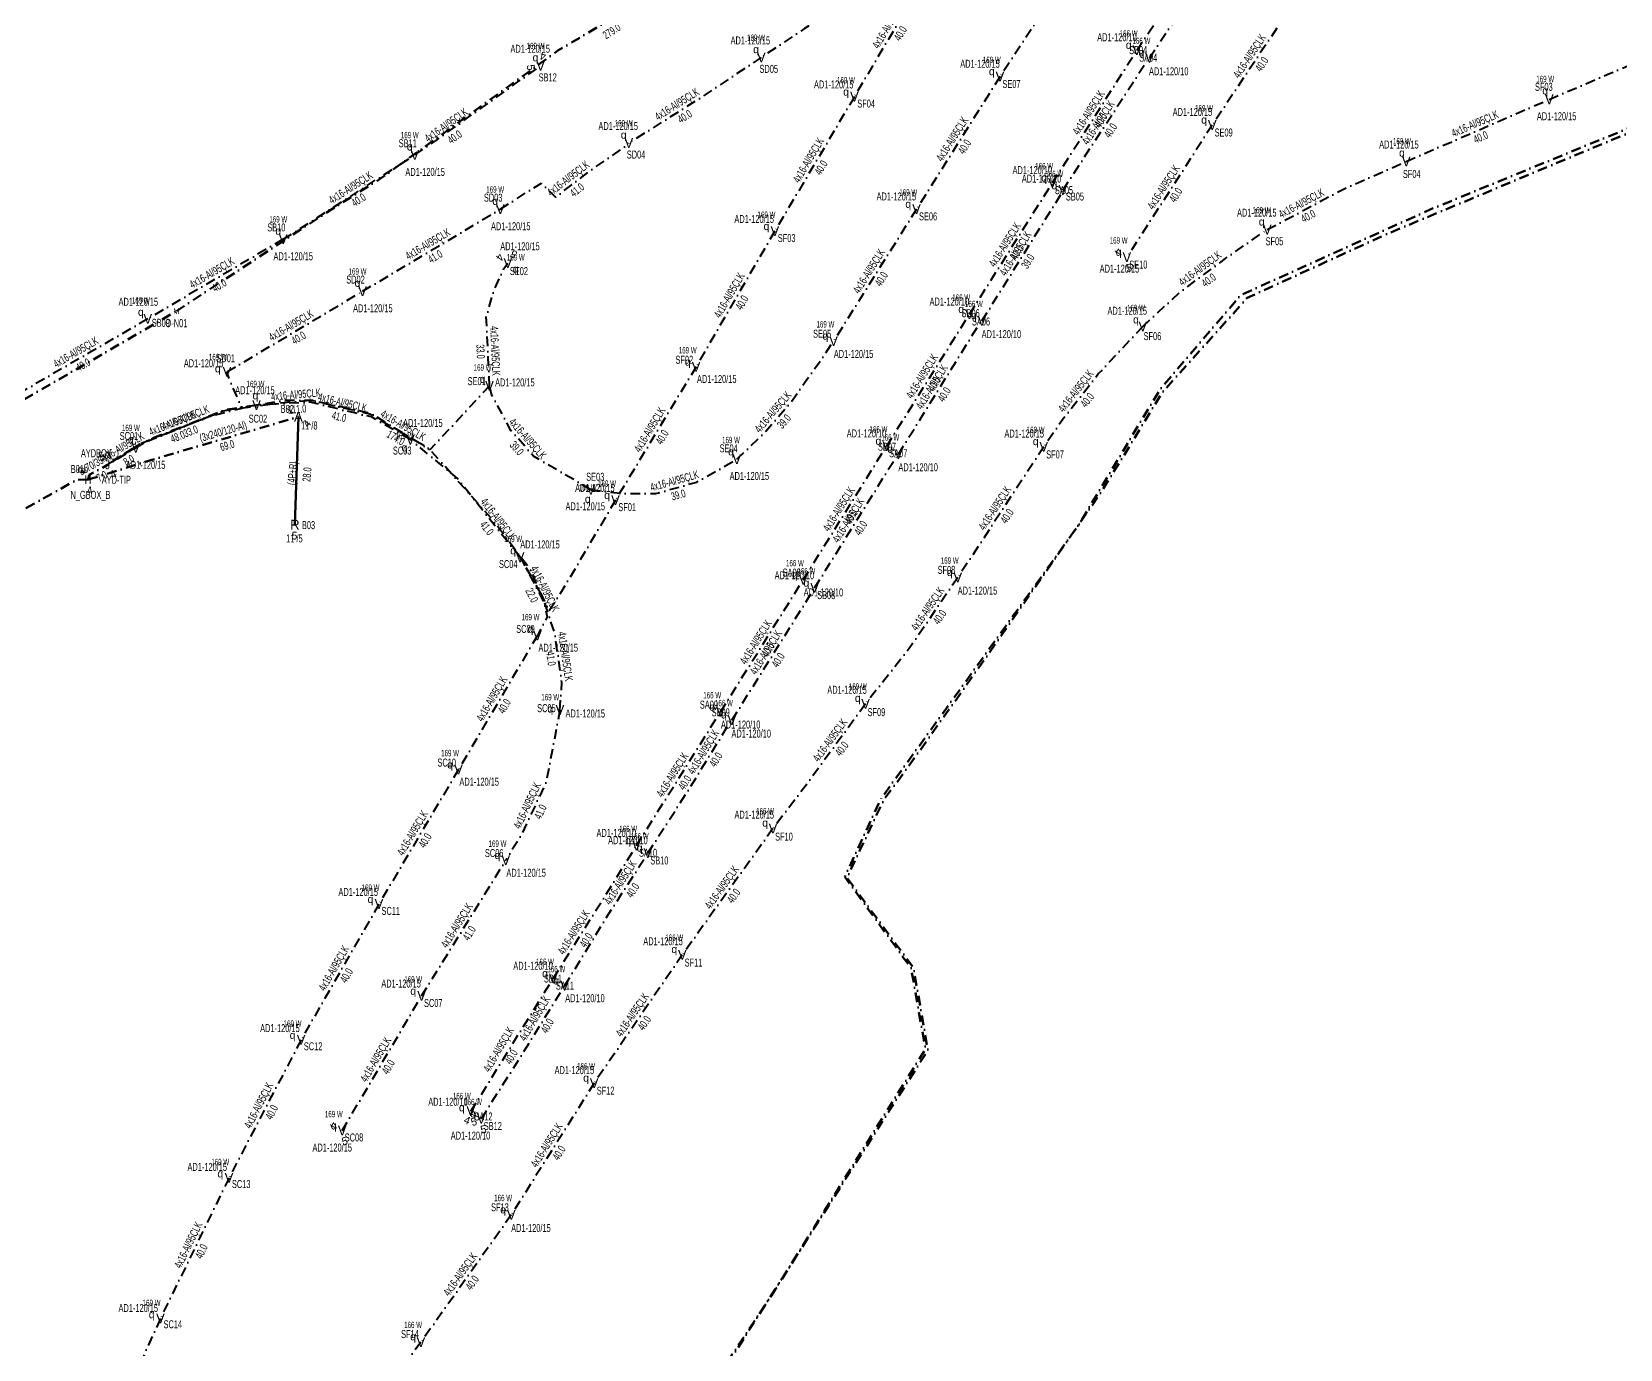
# Model space of a CAD drawing. Header units: millimetres. Extents: x 554556 to 559004, y 4084130 to 4087120.
# Drawn here: x 555066.5 to 555473.4, y 4085151.8 to 4085489.4 of the extents above; entities that cross this region are included whole.
import ezdxf
from ezdxf.enums import TextEntityAlignment as Align

# ---------------------------------------------------------------- set-up
doc = ezdxf.new("R2010")
doc.units = ezdxf.units.MM
doc.linetypes.add('DASHDOT', pattern=[5, 2.5, -1.25, 0, -1.25])
for name, color, linetype, lineweight in [('DIREK_AG_MEVCUT', 120, 'Continuous', 25), ('DIREK_AYD_YENI', 152, 'Continuous', 25), ('DIREK_BOX_MEVCUT', 5, 'Continuous', 25), ('DIREK_BOX_YENI', 5, 'Continuous', 25), ('DIREK_OG_MEVCUT', 16, 'Continuous', 25), ('HAT_AG_HAVAI_MEVCUT', 126, 'Continuous', 50), ('HAT_AYD_YERALTI_YENI', 4, 'DASHDOT', 40), ('HAT_BOX_YERALTI_MEVCUT', 192, 'DASHDOT', 50), ('HAT_BOX_YERALTI_YENI', 5, 'DASHDOT', 50), ('HAT_ENH_YERALTI_MEVCUT', 6, 'DASHDOT', 70), ('HAT_OG_YERALTI_MEVCUT', 48, 'DASHDOT', 70), ('HAT_OG_YERALTI_YENI', 1, 'DASHDOT', 70), ('NODE_OG_YENI', 5, 'Continuous', 25)]:
    doc.layers.add(name, color=color, linetype=linetype, lineweight=lineweight)
doc.layers.add('LAMBA_GUCU', color=4, linetype='Continuous')
doc.styles.add('Direk', font='B_CAD')
doc.styles.get("Standard").update_dxf_attribs({"font": 'Arial'})

msp = doc.modelspace()

# ---------------------------------------------------------------- linework, layer by layer
at = {"layer": 'HAT_AG_HAVAI_MEVCUT'}
msp.add_line((555134.793, 4085390.737), (555133.9, 4085363.1), dxfattribs=at)
at = {"layer": 'HAT_AYD_YERALTI_YENI', "flags": 128}
for points in [[(555349.55991, 4085484.698799), (555371.721404, 4085517.643275)], [(555352.781238, 4085482.731373), (555373.814175, 4085514.497102), (555374.579289, 4085515.670276)], [(555336.487365, 4085511.326582), (555314.513918, 4085477.936634)], [(555297.506015, 4085507.092538), (555277.218944, 4085472.80272)], [(555287.049884, 4085504.681754), (555273.38495, 4085495.856553), (555264.433283, 4085490.229346), (555253.380683, 4085482.860946)], [(555391.064496, 4085498.799536), (555368.876403, 4085465.531181)], [(555327.937696, 4085450.714621), (555349.55991, 4085484.698799)], [(555455.202, 4085472.111), (555470.632678, 4085478.712025), (555492.33, 4085488.018)], [(555164.62396, 4085457.865031), (555170.077263, 4085461.600758), (555196.838056, 4085480.726197)], [(555253.380683, 4085482.860946), (555237.24637, 4085472.148292), (555228.259155, 4085466.454528), (555219.439404, 4085460.928229)], [(555330.6258, 4085448.868961), (555351.819745, 4085481.405176), (555352.781238, 4085482.731373)], [(555314.513918, 4085477.936634), (555293.129255, 4085443.97969)], [(555277.218944, 4085472.80272), (555256.852345, 4085438.335504)], [(555418.583, 4085456.203), (555455.202, 4085472.111)], [(555368.876403, 4085465.531181), (555347.004086, 4085431.660766)], [(555186.523175, 4085443.942782), (555187.687527, 4085444.693348), (555197.048314, 4085450.661923), (555200.698163, 4085447.055014), (555209.358336, 4085453.704866), (555218.117972, 4085459.716381), (555219.439404, 4085460.928229)], [(555130.921597, 4085436.265123), (555133.749963, 4085438.008114), (555164.62396, 4085457.865031)], [(555382.97, 4085438.721), (555402.161126, 4085448.942227), (555418.583, 4085456.203)], [(555306.692073, 4085417.039954), (555327.937696, 4085450.714621)], [(555309.885023, 4085415.335519), (555330.194786, 4085447.877629), (555330.6258, 4085448.868961)], [(555151.241181, 4085422.926733), (555186.523175, 4085443.942782)], [(555293.129255, 4085443.97969), (555271.890957, 4085410.159279)], [(555130.921597, 4085436.265123), (555096.220163, 4085415.862886)], [(555256.852345, 4085438.335504), (555236.675076, 4085403.587357)], [(555351.096, 4085413.916), (555360.622272, 4085422.698803), (555373.034155, 4085431.889282), (555382.97, 4085438.721)], [(555183.756938, 4085398.679854), (555182.935346, 4085416.444309), (555184.841503, 4085423.059794), (555187.420421, 4085428.722201), (555188.457598, 4085430.153284)], [(555116.513879, 4085402.268994), (555151.241181, 4085422.926733)], [(555096.220163, 4085415.862886), (555061.201375, 4085395.543685)], [(555285.485237, 4085383.254671), (555306.692073, 4085417.039954)], [(555288.491535, 4085381.157033), (555308.711849, 4085413.754285), (555309.885023, 4085415.335519)], [(555351.096, 4085413.916), (555339.77371, 4085401.808322), (555330.954931, 4085390.584422), (555325.718265, 4085383.072051)], [(555247.109943, 4085379.864508), (555254.570143, 4085387.07138), (555260.93948, 4085394.502274), (555269.449044, 4085406.45802), (555271.890957, 4085410.159279)], [(555236.675076, 4085403.587357), (555216.018166, 4085369.391403)], [(555085.94646, 4085378.4545), (555087.798986, 4085379.729046), (555094.260798, 4085383.864606), (555112.138479, 4085390.929521), (555120.409598, 4085392.997301), (555117.566401, 4085399.20064), (555116.513879, 4085402.268994)], [(555183.756938, 4085398.679854), (555168.500596, 4085382.322607), (555153.486808, 4085391.57868), (555138.254373, 4085394.931273), (555130.383067, 4085394.275331), (555115.442162, 4085392.234622), (555093.682991, 4085383.406976), (555085.94646, 4085378.4545)], [(555209.721239, 4085372.066084), (555195.017403, 4085380.662833), (555189.242869, 4085387.222255), (555184.253224, 4085396.528785), (555183.756938, 4085398.679854)], [(555216.018166, 4085369.391403), (555201.970944, 4085345.561977), (555199.033781, 4085341.014111), (555194.113672, 4085351.652827), (555184.582888, 4085364.331788), (555168.277542, 4085382.566491), (555153.112547, 4085391.38939), (555138.42673, 4085394.895037), (555130.941701, 4085394.895037), (555116.247821, 4085392.37493), (555096.278025, 4085384.722271), (555085.94646, 4085378.4545)], [(555124.076287, 4085393.753016), (555116.069992, 4085392.512591), (555097.025241, 4085385.079449), (555093.15451, 4085382.806266)], [(555163.47861, 4085384.902301), (555153.494143, 4085390.70888), (555137.852445, 4085394.521194), (555124.076287, 4085393.753016)], [(555093.15451, 4085382.806266), (555087.729876, 4085379.711195), (555085.94646, 4085378.4545)], [(555191.58858, 4085354.745868), (555175.441909, 4085375.052403), (555163.47861, 4085384.902301)], [(555264.112846, 4085348.976148), (555285.485237, 4085383.254671)], [(555325.718265, 4085383.072051), (555303.708031, 4085349.576445)], [(555209.721239, 4085372.066084), (555217.827151, 4085371.084103), (555226.3544, 4085371.084103), (555236.871339, 4085374.021266), (555247.109943, 4085379.864508)], [(555267.029183, 4085346.905499), (555287.397423, 4085379.598752), (555288.491535, 4085381.157033)], [(555201.797, 4085315.606), (555202.307027, 4085322.653336), (555200.412083, 4085335.480649), (555197.286505, 4085344.831136), (555191.58858, 4085354.745868)], [(555191.58858, 4085354.745868), (555194.84193, 4085348.725914), (555197.731353, 4085343.033319), (555198.550741, 4085339.49701), (555196.029669, 4085334.687473)], [(555242.924371, 4085315.122605), (555264.112846, 4085348.976148)], [(555245.847558, 4085313.01457), (555266.315077, 4085345.757829), (555267.029183, 4085346.905499)], [(555303.708031, 4085349.576445), (555291.264677, 4085331.399409), (555280.078415, 4085317.181547)], [(555196.029669, 4085334.687473), (555175.80967, 4085300.358923)], [(555201.797, 4085315.606), (555198.245419, 4085297.064018), (555191.897356, 4085283.609915), (555187.927936, 4085277.111771)], [(555221.398, 4085280.877), (555242.924371, 4085315.122605)], [(555280.078415, 4085317.181547), (555264.826596, 4085296.377141), (555256.368, 4085285.243)], [(555224.323486, 4085278.942409), (555235.049327, 4085295.631448), (555245.158956, 4085312.121938), (555245.847558, 4085313.01457)], [(555175.80967, 4085300.358923), (555155.441492, 4085265.884732)], [(555256.368, 4085285.243), (555233.134226, 4085252.888319)], [(555166.356334, 4085242.338115), (555187.927936, 4085277.111771)], [(555200.088, 4085246.823), (555213.67499, 4085268.451409), (555221.398, 4085280.877)], [(555202.993036, 4085244.959183), (555213.34212, 4085261.848873), (555224.323486, 4085278.942409)], [(555155.441492, 4085265.884732), (555135.503, 4085231.106)], [(555233.134226, 4085252.888319), (555210.567334, 4085219.981744)], [(555178.98, 4085212.776), (555200.088, 4085246.823)], [(555181.652, 4085210.879), (555191.288461, 4085226.034039), (555202.993036, 4085244.959183)], [(555146.031242, 4085207.836491), (555166.356334, 4085242.338115)], [(555135.503, 4085231.106), (555117.031303, 4085195.695375)], [(555210.567334, 4085219.981744), (555189.335763, 4085186.217416)], [(555117.031303, 4085195.695375), (555099.474414, 4085159.673944)], [(555189.335763, 4085186.217416), (555166.198, 4085153.605)], [(555099.474414, 4085159.673944), (555082.998895, 4085123.252144)], [(555166.198, 4085153.605), (555158.494449, 4085143.39313), (555154.138751, 4085136.277386), (555144.035504, 4085120.544353)]]:
    msp.add_lwpolyline(points, dxfattribs=at)
at = {"layer": 'HAT_BOX_YERALTI_MEVCUT', "flags": 128}
msp.add_lwpolyline([(555080.922105, 4085374.661599), (555097.28236, 4085379.720062), (555134.793, 4085390.737)], dxfattribs=at)
at = {"layer": 'HAT_BOX_YERALTI_YENI', "flags": 128}
for points in [[(555080.922105, 4085374.661599), (555078.041916, 4085374.617271), (555020.527802, 4085342.444115), (554979.186293, 4085318.092986), (554964.877379, 4085310.088494), (554958.643792, 4085302.367347), (554956.32172, 4085294.942908), (554957.384263, 4085285.309184), (554959.651021, 4085279.358942), (554950.51315, 4085272.48783), (554947.403458, 4085269.508073)], [(555080.922105, 4085374.661599), (555078.041916, 4085374.617271), (555020.527802, 4085342.444115), (554979.186293, 4085318.092986), (554964.877379, 4085310.088494), (554958.643792, 4085302.367347), (554956.32172, 4085294.942908), (554957.384263, 4085285.309184), (554959.651021, 4085279.358942), (554950.51315, 4085272.48783), (554947.403458, 4085269.508073)], [(555080.922105, 4085374.661599), (555081.186275, 4085375.851088), (555085.94646, 4085378.4545)], [(555080.922105, 4085374.661599), (555081.186275, 4085375.851088), (555085.94646, 4085378.4545)]]:
    msp.add_lwpolyline(points, dxfattribs=at)
at = {"layer": 'HAT_ENH_YERALTI_MEVCUT', "flags": 128}
msp.add_lwpolyline([(555182.49362, 4085030.976931), (555173.656109, 4085037.459721), (555235.331838, 4085134.533422), (555256.855017, 4085166.897906), (555295.430076, 4085228.721381), (555291.751508, 4085249.438414), (555274.756168, 4085272.858821), (555284.082879, 4085292.963065), (555334.49471, 4085362.746927), (555355.510899, 4085397.773909), (555376.180567, 4085421.958913), (555424.886724, 4085443.928499), (555548.988503, 4085494.932596), (555553.568955, 4085514.062716), (555603.95392, 4085533.192837), (555696.006446, 4085554.240049), (555755.282876, 4085554.240049), (555817.460949, 4085548.851283), (555882.747926, 4085550.302105), (555903.851139, 4085544.752047), (555948.013514, 4085549.216113), (556011.951245, 4085555.697078)], dxfattribs=at)
at = {"layer": 'HAT_OG_YERALTI_MEVCUT', "flags": 128}
for points in [[(556015.509361, 4085555.070812), (555903.708204, 4085543.837102), (555882.942714, 4085549.809971), (555816.293256, 4085548.175997), (555755.256671, 4085553.836267), (555696.441463, 4085553.680457), (555603.333526, 4085532.26671), (555553.986163, 4085513.757698), (555549.239773, 4085494.348169), (555412.725746, 4085437.20439), (555377.850931, 4085421.218698), (555356.096368, 4085397.029326), (555340.530624, 4085371.558108), (555309.108098, 4085326.468784), (555288.609469, 4085297.719171), (555284.835955, 4085292.813603), (555275.307833, 4085272.625304), (555292.332066, 4085249.596395), (555296.061316, 4085228.423088), (555209.299401, 4085092.551135), (555174.102169, 4085037.369023), (555182.49362, 4085030.976931)], [(554947.403458, 4085269.508073), (554949.299066, 4085271.545739), (554932.080369, 4085290.739647), (554920.459468, 4085311.841306), (554951.053797, 4085327.123071), (555041.262018, 4085381.66881), (555103.556711, 4085417.818167)]]:
    msp.add_lwpolyline(points, dxfattribs=at)
at = {"layer": 'HAT_OG_YERALTI_YENI', "flags": 128}
msp.add_lwpolyline([(555103.556711, 4085417.818167), (555141.933929, 4085443.05171), (555155.866903, 4085451.803359), (555201.291406, 4085484.590339), (555232.92907, 4085503.441996), (555276.598849, 4085531.471202), (555273.910154, 4085532.724437), (555254.828577, 4085531.986475), (555223.453736, 4085560.489657), (555219.531549, 4085556.439391), (555218.378, 4085555)], dxfattribs=at)

# ---------------------------------------------------------------- texts
at = {"layer": 'DIREK_AG_MEVCUT', "linetype": 'ByBlock', "style": 'Direk'}
msp.add_text('R', height=2.5, dxfattribs=at).set_placement((555133.9, 4085363.1), align=Align.MIDDLE_CENTER)
at = {"layer": 'DIREK_AG_MEVCUT', "linetype": 'ByBlock', "width": 0.53}
for s, p in [('B03', (555137.398174, 4085362.986968)), ('11 /5', (555133.786612, 4085359.590805))]:
    msp.add_text(s, height=2.05, dxfattribs=at).set_placement(p, align=Align.MIDDLE_CENTER)
at = {"layer": 'DIREK_AG_MEVCUT', "color": 32, "style": 'Direk'}
msp.add_text('5', height=2, rotation=358.149317, dxfattribs=at).set_placement((555133.809574, 4085360.301461), align=Align.MIDDLE_CENTER)
at = {"layer": 'DIREK_AYD_YENI', "width": 0.53}
for s, p in [('AD1-120/10', (555344.481824, 4085488.021471)), ('AD1-120/15', (555194.182541, 4085485.081508)), ('AD1-120/15', (555250.567104, 4085487.201632)), ('SB04', (555349.904634, 4085484.72515)), ('SD05', (555255.284399, 4085479.923964)), ('AD1-120/15', (555309.396897, 4085481.231129)), ('SA04', (555352.488674, 4085482.782463)), ('AD1-120/10', (555357.731292, 4085479.300487)), ('SB12', (555198.660101, 4085477.737861)), ('AD1-120/15', (555271.927383, 4085475.931443)), ('SE07', (555317.456739, 4085476.041956)), ('SF03', (555453.804268, 4085475.319792)), ('SF04', (555280.231715, 4085471.021369)), ('AD1-120/15', (555363.800746, 4085468.862346)), ('AD1-120/15', (555457.089264, 4085467.778384)), ('AD1-120/15', (555216.71966, 4085465.278369)), ('SE09', (555371.802501, 4085463.610776)), ('SB11', (555162.808515, 4085460.857381)), ('AD1-120/15', (555416.6921, 4085460.536076)), ('SD04', (555221.294844, 4085457.960512)), ('AD1-120/15', (555167.266848, 4085453.508828)), ('AD1-120/10', (555322.790855, 4085453.975519)), ('AD1-120/10', (555325.163733, 4085451.808666)), ('SF04', (555419.98287, 4085452.99514)), ('SD03', (555184.692378, 4085446.925764)), ('AD1-120/15', (555287.962544, 4085447.228854)), ('SA05', (555330.894243, 4085448.841434)), ('SB05', (555333.70778, 4085447.210228)), ('AD1-120/15', (555380.280571, 4085443.070925)), ('SB10', (555129.152317, 4085439.284999)), ('AD1-120/15', (555189.19547, 4085439.58872)), ('AD1-120/15', (555251.542571, 4085441.445828)), ('SE06', (555296.092091, 4085442.116465)), ('SF03', (555259.872358, 4085436.566461)), ('SF05', (555384.810568, 4085435.744037)), ('AD1-120/15', (555133.476773, 4085431.90385)), ('AD1-120/15', (555191.570628, 4085434.448598)), ('SE02', (555191.291571, 4085428.099361)), ('AD1-120/15', (555345.10539, 4085428.720536)), ('SE10', (555349.944316, 4085429.762069)), ('SD02', (555149.433848, 4085425.92399)), ('AD1-120/15', (555093.810657, 4085420.228225)), ('AD1-120/15', (555153.868578, 4085418.569492)), ('AD1-120/10', (555301.531058, 4085420.287782)), ('SB09', (555099.568535, 4085414.843864)), ('SB06', (555306.992674, 4085417.306387)), ('SA06', (555309.654328, 4085415.175807)), ('AD1-120/15', (555347.103056, 4085417.937299)), ('SE05', (555268.948025, 4085412.053784)), ('AD1-120/10', (555314.873579, 4085411.93628)), ('SF06', (555353.562102, 4085411.432385)), ('AD1-120/15', (555277.008254, 4085406.865032)), ('AD1-120/15', (555110.518168, 4085404.470247)), ('SD01', (555116.190994, 4085405.754069)), ('SF02', (555233.663687, 4085405.371043)), ('SE01', (555180.471765, 4085399.887181)), ('AD1-120/15', (555190.242903, 4085399.57061)), ('AD1-120/15', (555241.963165, 4085400.455152)), ('AD1-120/15', (555123.676889, 4085397.553518)), ('SC02', (555124.44209, 4085390.272184)), ('SC01', (555091.401022, 4085385.835339)), ('AD1-120/15', (555166.676754, 4085389.180446)), ('AD1-120/10', (555280.311916, 4085386.491056)), ('AD1-120/15', (555320.710788, 4085386.461637)), ('SC03', (555161.383001, 4085382.099013)), ('SE04', (555245.010324, 4085382.664794)), ('SB07', (555285.571004, 4085383.085892)), ('AD1-120/15', (555095.679928, 4085378.443721)), ('SA07', (555288.452442, 4085381.398413)), ('AD1-120/10', (555293.549323, 4085377.816627)), ('SF07', (555328.616673, 4085381.110105)), ('SE03', (555210.83819, 4085375.383074)), ('AD1-120/15', (555250.31632, 4085375.588125)), ('AD1-120/15', (555210.744828, 4085372.538316)), ('AD1-120/15', (555208.291074, 4085367.81895)), ('SF01', (555219.02368, 4085367.597835)), ('AD1-120/15', (555196.697335, 4085358.047768)), ('SC04', (555188.5507, 4085353.007683)), ('AD1-120/10', (555261.845991, 4085350.132639)), ('SA08', (555261.144437, 4085350.830479)), ('SF08', (555300.801344, 4085351.526104)), ('AD1-120/10', (555269.289162, 4085345.742562)), ('SB08', (555270.000356, 4085345.055598)), ('AD1-120/15', (555308.735856, 4085346.204037)), ('SC09', (555192.970893, 4085336.388617)), ('AD1-120/15', (555201.350373, 4085331.588298)), ('AD1-120/15', (555275.341092, 4085320.779987)), ('SA09', (555239.95936, 4085316.982367)), ('SC05', (555198.32914, 4085316.079231)), ('AD1-120/15', (555208.284082, 4085314.72076)), ('SB09', (555242.974525, 4085315.013491)), ('SF09', (555282.865529, 4085315.064474)), ('AD1-120/10', (555248.092233, 4085311.881134)), ('AD1-120/10', (555250.788893, 4085309.576622)), ('SC10', (555172.79512, 4085302.137263)), ('AD1-120/15', (555181.105701, 4085297.234696)), ('AD1-120/15', (555251.563068, 4085288.792359)), ('AD1-120/10', (555216.222912, 4085284.111733)), ('AD1-120/10', (555219.206441, 4085282.230407)), ('SF10', (555259.183208, 4085283.163432)), ('SC06', (555184.94781, 4085278.947214)), ('SA10', (555224.365916, 4085279.021879)), ('SB10', (555227.268011, 4085277.050381)), ('AD1-120/15', (555193.137734, 4085273.903084)), ('AD1-120/15', (555150.119303, 4085268.982386)), ('SC11', (555158.466437, 4085264.124134)), ('AD1-120/15', (555228.208833, 4085256.345053)), ('AD1-120/10', (555194.909652, 4085250.054683)), ('SF11', (555235.999088, 4085250.877705)), ('AD1-120/15', (555161.109186, 4085245.510797)), ('SB11', (555200.012522, 4085246.793995)), ('SA11', (555203.057226, 4085244.969977)), ('SC07', (555169.3514, 4085240.527152)), ('AD1-120/10', (555208.1995, 4085241.75407)), ('AD1-120/15', (555130.065814, 4085234.081165)), ('SC12', (555138.573394, 4085229.425916)), ('AD1-120/15', (555205.493755, 4085223.314727)), ('AD1-120/10', (555173.128067, 4085215.203146)), ('SF12', (555213.492589, 4085218.060058)), ('SA12', (555182.212954, 4085211.435101)), ('SB12', (555184.605491, 4085209.000998)), ('AD1-120/15', (555143.462382, 4085203.475879)), ('SC08', (555149.046865, 4085206.059972)), ('AD1-120/10', (555178.890256, 4085206.53567)), ('AD1-120/15', (555111.454652, 4085198.50826)), ('SC13', (555120.156274, 4085194.119126)), ('SF13', (555186.425911, 4085188.162348)), ('AD1-120/15', (555194.371373, 4085182.851637)), ('AD1-120/15', (555093.787071, 4085162.345625)), ('SC14', (555102.642291, 4085158.185805)), ('SF14', (555163.373363, 4085155.671743))]:
    msp.add_text(s, height=2.05, dxfattribs=at).set_placement(p, align=Align.MIDDLE_CENTER)
at = {"layer": 'DIREK_AYD_YENI', "color": 4, "style": 'Direk'}
for p in [(555252.020886, 4085484.958791), (555347.467936, 4085486.067611), (555350.726521, 4085484.1555), (555195.536595, 4085482.860723), (555312.411903, 4085479.289976), (555275.066965, 4085474.075113), (555454.165233, 4085474.385888), (555366.786334, 4085466.902898), (555163.327214, 4085460.002424), (555218.114089, 4085463.048026), (555417.470128, 4085458.441642), (555325.825877, 4085452.052612), (555328.424385, 4085450.053771), (555185.215463, 4085446.073483), (555291.012944, 4085445.310564), (555254.695192, 4085439.599107), (555381.530361, 4085440.764879), (555129.657826, 4085438.422177), (555344.903922, 4085433.016978), (555190.481865, 4085428.686196), (555149.950229, 4085425.067631), (555094.452396, 4085417.630653), (555304.576176, 4085418.371488), (555307.81906, 4085416.743282), (555349.334499, 4085415.69001), (555269.788863, 4085411.512497), (555114.167046, 4085403.130605), (555234.524084, 4085404.861419), (555181.989171, 4085400.447621), (555123.814999, 4085396.239324), (555091.902019, 4085384.969889), (555161.981746, 4085382.899953), (555283.365804, 4085384.58057), (555286.405442, 4085382.53479), (555323.647974, 4085384.473442), (555245.610216, 4085381.864712), (555213.871371, 4085370.672523), (555208.923416, 4085369.696806), (555189.820813, 4085356.513635), (555261.992554, 4085350.30067), (555301.631826, 4085350.969058), (555264.906917, 4085348.226857), (555194.261902, 4085336.45524), (555278.08762, 4085318.693743), (555199.319957, 4085315.944022), (555240.806506, 4085316.451007), (555243.795392, 4085314.442371), (555173.65642, 4085301.629166), (555254.357137, 4085286.728406), (555219.27806, 4085282.202087), (555185.799275, 4085278.422801), (555222.220254, 4085280.293858), (555153.280817, 4085267.142302), (555231.087897, 4085254.324472), (555197.967124, 4085248.146588), (555200.864097, 4085246.269763), (555164.217002, 4085243.631659), (555133.309861, 4085232.30606), (555208.477865, 4085221.354377), (555176.670747, 4085213.733785), (555179.542364, 4085212.22043), (555143.877226, 4085209.105433), (555114.799181, 4085196.821266), (555187.257298, 4085187.606653), (555097.211645, 4085160.7369), (555164.180402, 4085155.081245)]:
    msp.add_text('q', height=2, dxfattribs=at).set_placement(p, align=Align.MIDDLE_CENTER)
at = {"layer": 'DIREK_AYD_YENI', "style": 'Direk'}
for p in [(555349.55991, 4085484.698799), (555196.838056, 4085480.726197), (555253.380683, 4085482.860946), (555352.781238, 4085482.731373), (555314.513918, 4085477.936634), (555277.218944, 4085472.80272), (555455.202, 4085472.111), (555368.876403, 4085465.531181), (555219.439404, 4085460.928229), (555164.62396, 4085457.865031), (555418.583, 4085456.203), (555327.937696, 4085450.714621), (555330.6258, 4085448.868961), (555186.523175, 4085443.942782), (555293.129255, 4085443.97969), (555382.97, 4085438.721), (555130.921597, 4085436.265123), (555256.852345, 4085438.335504), (555347.004086, 4085431.660766), (555188.457598, 4085430.153284), (555151.241181, 4085422.926733), (555096.220163, 4085415.862886), (555306.692073, 4085417.039954), (555309.885023, 4085415.335519), (555271.890957, 4085410.159279), (555351.096, 4085413.916), (555116.513879, 4085402.268994), (555236.675076, 4085403.587357), (555183.756938, 4085398.679854), (555124.076287, 4085393.753016), (555093.15451, 4085382.806266), (555163.47861, 4085384.902301), (555285.485237, 4085383.254671), (555325.718265, 4085383.072051), (555247.109943, 4085379.864508), (555288.491535, 4085381.157033), (555209.721239, 4085372.066084), (555216.018166, 4085369.391403), (555191.58858, 4085354.745868), (555264.112846, 4085348.976148), (555303.708031, 4085349.576445), (555267.029183, 4085346.905499), (555196.029669, 4085334.687473), (555280.078415, 4085317.181547), (555201.797, 4085315.606), (555242.924371, 4085315.122605), (555245.847558, 4085313.01457), (555175.80967, 4085300.358923), (555256.368, 4085285.243), (555221.398, 4085280.877), (555187.927936, 4085277.111771), (555224.323486, 4085278.942409), (555155.441492, 4085265.884732), (555233.134226, 4085252.888319), (555200.088, 4085246.823), (555202.993036, 4085244.959183), (555166.356334, 4085242.338115), (555135.503, 4085231.106), (555210.567334, 4085219.981744), (555178.98, 4085212.776), (555181.652, 4085210.879), (555146.031242, 4085207.836491), (555117.031303, 4085195.695375), (555189.335763, 4085186.217416), (555099.474414, 4085159.673944), (555166.198, 4085153.605)]:
    msp.add_text('V', height=2.5, dxfattribs=at).set_placement(p, align=Align.MIDDLE_CENTER)
at = {"layer": 'DIREK_AYD_YENI', "color": 32, "style": 'Direk'}
for s, rotation, p in [('5', 278.871452, (555194.367964, 4085480.294387)), ('4', 526.371452, (555197.427122, 4085483.155807)), ('4', 234.067271, (555186.433332, 4085431.620371)), ('5', 144.067272, (555189.924686, 4085432.420462)), ('4', 237.147057, (555344.903922, 4085433.016978)), ('5', 12.147056, (555347.53014, 4085428.923456)), ('4', 237.549414, (555179.542364, 4085212.22043)), ('4', 239.497434, (555143.877226, 4085209.105433)), ('4', 337.473296, (555178.022215, 4085210.466747)), ('5', 17.837885, (555179.745812, 4085210.110604)), ('5', 12.549413, (555182.195204, 4085208.145895)), ('5', 14.497433, (555146.657084, 4085205.125646))]:
    msp.add_text(s, height=2, rotation=rotation, dxfattribs=at).set_placement(p, align=Align.MIDDLE_CENTER)
at = {"layer": 'DIREK_BOX_MEVCUT', "width": 0.53}
for s, p in [('B01b', (555078.710941, 4085377.37467)), ('B01b', (555078.710941, 4085377.37467)), ('N_GBOX_B', (555081.543663, 4085370.751141)), ('N_GBOX_B', (555081.543663, 4085370.751141))]:
    msp.add_text(s, height=2.05, dxfattribs=at).set_placement(p, align=Align.MIDDLE_CENTER)
at = {"layer": 'DIREK_BOX_MEVCUT', "color": 32, "style": 'Direk'}
for s, rotation, p in [('5', 219.180169, (555079.153174, 4085376.832056)), ('5', 219.180169, (555079.153174, 4085376.832056)), ('4', 369.03147, (555081.36164, 4085371.896312)), ('4', 369.03147, (555081.36164, 4085371.896312))]:
    msp.add_text(s, height=2, rotation=rotation, dxfattribs=at).set_placement(p, align=Align.MIDDLE_CENTER)
at = {"layer": 'DIREK_BOX_MEVCUT', "style": 'Direk', "width": 0.8}
msp.add_text('H', height=2.25, dxfattribs=at).set_placement((555080.922105, 4085374.661599), align=Align.MIDDLE_CENTER)
msp.add_text('H', height=2.25, dxfattribs=at).set_placement((555080.922105, 4085374.661599), align=Align.MIDDLE_CENTER)
at = {"layer": 'DIREK_BOX_YENI', "width": 0.53}
for s, p in [('AYDBOX_1', (555084.095745, 4085381.425166)), ('AYDBOX_1', (555084.095745, 4085381.425166)), ('AYD-TIP', (555088.167076, 4085374.601954)), ('AYD-TIP', (555088.167076, 4085374.601954))]:
    msp.add_text(s, height=2.05, dxfattribs=at).set_placement(p, align=Align.MIDDLE_CENTER)
at = {"layer": 'DIREK_BOX_YENI', "color": 32, "style": 'Direk'}
for s, rotation, p in [('5', 211.922775, (555084.465888, 4085380.831033)), ('5', 211.922775, (555084.465888, 4085380.831033)), ('4', 389.959238, (555087.344735, 4085376.028634)), ('4', 389.959238, (555087.344735, 4085376.028634))]:
    msp.add_text(s, height=2, rotation=rotation, dxfattribs=at).set_placement(p, align=Align.MIDDLE_CENTER)
at = {"layer": 'DIREK_BOX_YENI', "style": 'Direk', "width": 0.8}
msp.add_text('J', height=2.25, dxfattribs=at).set_placement((555085.94646, 4085378.4545), align=Align.MIDDLE_CENTER)
msp.add_text('J', height=2.25, dxfattribs=at).set_placement((555085.94646, 4085378.4545), align=Align.MIDDLE_CENTER)
at = {"layer": 'DIREK_OG_MEVCUT', "linetype": 'ByBlock', "width": 0.53}
for s, p in [('B02', (555131.946346, 4085392.77331)), ('11 /8', (555137.595916, 4085388.522776))]:
    msp.add_text(s, height=2.05, dxfattribs=at).set_placement(p, align=Align.MIDDLE_CENTER)
at = {"layer": 'DIREK_OG_MEVCUT', "color": 32, "style": 'Direk'}
msp.add_text('f', height=2, rotation=234.422554, dxfattribs=at).set_placement((555132.515676, 4085392.366048), align=Align.MIDDLE_CENTER)
at = {"layer": 'DIREK_OG_MEVCUT', "linetype": 'ByBlock', "style": 'Direk'}
msp.add_text('A', height=2.5, dxfattribs=at).set_placement((555134.793, 4085390.737), align=Align.MIDDLE_CENTER)
at = {"layer": 'DIREK_OG_MEVCUT', "color": 32, "linetype": 'ByBlock', "style": 'Direk'}
msp.add_text('4', height=2, rotation=411.692271, dxfattribs=at).set_placement((555136.99014, 4085389.001322), align=Align.MIDDLE_CENTER)
at = {"layer": 'HAT_AG_HAVAI_MEVCUT', "lineweight": 30, "width": 0.53}
msp.add_text('(4P+R)', height=2.05, rotation=444.627142, dxfattribs=at).set_placement((555134.278735, 4085376.204591, 277566.95), align=Align.CENTER)
msp.add_text('28.0', height=2.05, rotation=444.627142, dxfattribs=at).set_placement((555135.971265, 4085376.045409, 277566.95), align=Align.TOP_CENTER)
at = {"layer": 'HAT_AYD_YERALTI_YENI', "lineweight": 30, "width": 0.53}
for rotation, p in [(419.389938, (555286.630925, 4085490.380443)), (416.298977, (555379.263297, 4085482.636989)), (392.355909, (555232.297862, 4085470.019439)), (57.533705, (555338.031652, 4085468.162993)), (35.234612, (555173.243013, 4085464.695838)), (56.919958, (555340.51055, 4085465.601007)), (23.480995, (555436.553754, 4085464.936607)), (417.798993, (555303.10233, 4085461.411119)), (419.421256, (555266.303853, 4085456.001526)), (32.747498, (555148.727165, 4085448.651476)), (37.519429, (555204.510574, 4085451.054115)), (417.147054, (555357.226189, 4085449.057085)), (28.039063, (555392.166091, 4085444.582063)), (30.780537, (555168.44719, 4085434.165021)), (57.751836, (555316.596001, 4085434.330837)), (58.031419, (555319.318817, 4085432.05661)), (417.872297, (555281.790271, 4085427.521521)), (36.518394, (555366.322395, 4085427.977158)), (390.452822, (555113.140076, 4085426.796744)), (419.857473, (555246.028648, 4085421.388261)), (30.746546, (555133.442975, 4085413.328385)), (272.647997, (555184.195234, 4085407.601351)), (390.123898, (555078.284178, 4085406.438486)), (57.883734, (555295.368729, 4085400.599206)), (58.18837, (555297.879374, 4085397.903718)), (411.842773, (555334.69595, 4085396.72152)), (364.763642, (555134.248131, 4085395.450366)), (346.302495, (555145.87457, 4085393.440863)), (49.398705, (555257.109444, 4085391.34)), (21.562976, (555102.887243, 4085388.187575)), (381.320639, (555106.238568, 4085389.587846)), (329.809424, (555161.12249, 4085387.712645)), (418.864889, (555225.619063, 4085386.92888)), (311.358815, (555192.768134, 4085384.504201)), (389.707287, (555090.020959, 4085381.997014)), (15.603947, (555231.384231, 4085373.371357)), (58.056785, (555274.077755, 4085366.565126)), (416.69076, (555314.002787, 4085366.791032)), (307.987467, (555185.21786, 4085363.915129)), (58.07666, (555276.49186, 4085363.701592)), (296.911245, (555197.044594, 4085346.264335)), (415.605842, (555296.784959, 4085340.968078)), (278.403371, (555202.200429, 4085329.191213)), (57.958106, (555252.798097, 4085332.500335)), (57.990864, (555255.360548, 4085329.836746)), (419.501316, (555185.187275, 4085317.954589)), (58.489284, (555239.379481, 4085304.320952)), (413.754662, (555271.766987, 4085307.281902)), (57.847031, (555231.44155, 4085298.452157)), (424.740609, (555194.30266, 4085290.699676)), (419.424389, (555164.893766, 4085283.554202)), (57.282176, (555218.117662, 4085270.855068)), (414.318016, (555244.060686, 4085269.561453)), (58.184159, (555176.220517, 4085259.849914)), (57.862917, (555206.161734, 4085258.089359)), (420.17443, (555144.734708, 4085248.917984)), (59.577376, (555196.183764, 4085236.048938)), (415.558187, (555221.149784, 4085236.915765)), (59.7475, (555186.936103, 4085228.104325)), (59.497432, (555155.461423, 4085225.518743)), (422.451664, (555125.513398, 4085213.79367)), (417.837637, (555199.231987, 4085203.552052)), (424.015339, (555107.488784, 4085178.05707)), (414.644527, (555177.073425, 4085170.403142))]:
    msp.add_text('4x16-Al/95ÇLK', height=2.05, rotation=rotation, dxfattribs=at).set_placement(p, align=Align.CENTER)
for s, rotation, p in [('40.0', 419.389938, (555288.094034, 4085489.514815)), ('40.0', 416.298977, (555380.677603, 4085481.693728)), ('40.0', 392.355909, (555233.207663, 4085468.583381)), ('40.0', 57.533705, (555339.465954, 4085467.250427)), ('40.0', 56.919958, (555341.934995, 4085464.67313)), ('40.0', 35.234612, (555174.223787, 4085463.307284)), ('40.0', 417.798993, (555304.540843, 4085460.505204)), ('40.0', 23.480995, (555437.23111, 4085463.37738)), ('40.0', 419.421256, (555267.767436, 4085455.136698)), ('40.0', 32.747498, (555149.646759, 4085447.221669)), ('41.0', 37.519429, (555205.545925, 4085449.705766)), ('40.0', 417.147054, (555358.654301, 4085448.134861)), ('40.0', 28.039063, (555392.965216, 4085443.081596)), ('41.0', 30.780537, (555169.317166, 4085432.704494)), ('40.0', 57.751836, (555318.033768, 4085433.423738)), ('39.0', 58.031419, (555320.760992, 4085431.156538)), ('40.0', 417.872297, (555283.229941, 4085426.617447)), ('40.0', 390.452822, (555114.001684, 4085425.331265)), ('40.0', 36.518394, (555367.334032, 4085426.610927)), ('40.0', 419.857473, (555247.498772, 4085420.534601)), ('40.0', 30.746546, (555134.312085, 4085411.867342)), ('33.0', 272.647997, (555182.49705, 4085407.522812)), ('40.0', 390.123898, (555079.13736, 4085404.968084)), ('40.0', 57.883734, (555296.80858, 4085399.69542)), ('40.0', 58.18837, (555299.32401, 4085397.0076)), ('40.0', 411.842773, (555336.032691, 4085395.671223)), ('111.0', 364.763642, (555134.389309, 4085393.756238)), ('41.0', 346.302495, (555145.472017, 4085391.789211)), ('39.0', 49.398705, (555258.40018, 4085390.233654)), ('48.0', 21.562976, (555103.512033, 4085386.606551)), ('33.0', 381.320639, (555106.856665, 4085388.004194)), ('174.0', 329.809424, (555160.267598, 4085386.243237)), ('40.0', 418.864889, (555227.074179, 4085386.049881)), ('39.0', 311.358815, (555191.492138, 4085383.380887)), ('8.0', 389.707287, (555090.863427, 4085380.520448)), ('39.0', 15.603947, (555231.841508, 4085371.734012)), ('40.0', 58.056785, (555275.520328, 4085365.665693)), ('40.0', 416.69076, (555315.423509, 4085365.857464)), ('41.0', 307.987467, (555183.878013, 4085362.868797)), ('40.0', 58.07666, (555277.934746, 4085362.802659)), ('22.0', 296.911245, (555195.528689, 4085345.494898)), ('40.0', 415.605842, (555298.18775, 4085340.007777)), ('41.0', 278.403371, (555200.51868, 4085328.942772)), ('40.0', 57.958106, (555254.23912, 4085331.598418)), ('40.0', 57.990864, (555256.802086, 4085328.935653)), ('40.0', 419.501316, (555186.652064, 4085317.091808)), ('40.0', 413.754662, (555273.138025, 4085306.276787)), ('40.0', 58.489284, (555240.828803, 4085303.432433)), ('40.0', 57.847031, (555232.880821, 4085297.547448)), ('41.0', 424.740609, (555195.840115, 4085289.974257)), ('40.0', 419.424389, (555166.357396, 4085282.689454)), ('40.0', 57.282176, (555219.547944, 4085269.936214)), ('40.0', 414.318016, (555245.44154, 4085268.569867)), ('41.0', 58.184159, (555177.665087, 4085258.95369)), ('40.0', 57.862917, (555207.601256, 4085257.18505)), ('40.0', 420.17443, (555146.209532, 4085248.07247)), ('40.0', 59.577376, (555197.649697, 4085235.188101)), ('40.0', 415.558187, (555222.551776, 4085235.954298)), ('40.0', 59.7475, (555188.404586, 4085227.247845)), ('40.0', 59.497432, (555156.926154, 4085224.655862)), ('40.0', 422.451664, (555127.020653, 4085213.007426)), ('40.0', 417.837637, (555200.67111, 4085202.647108)), ('40.0', 424.015339, (555109.016933, 4085177.312248)), ('40.0', 414.644527, (555178.459907, 4085169.419442))]:
    msp.add_text(s, height=2.05, rotation=rotation, dxfattribs=at).set_placement(p, align=Align.TOP_CENTER)
at = {"layer": 'HAT_BOX_YERALTI_MEVCUT', "lineweight": 30, "width": 0.53}
msp.add_text('(3x240/120-Al)', height=2.05, rotation=16.367063, dxfattribs=at).set_placement((555115.798242, 4085386.043918), align=Align.CENTER)
msp.add_text('69.0', height=2.05, rotation=16.367063, dxfattribs=at).set_placement((555116.277285, 4085384.412809), align=Align.TOP_CENTER)
at = {"layer": 'HAT_BOX_YERALTI_YENI', "lineweight": 30, "width": 0.53}
msp.add_text('3x70/35-Al', height=2.05, rotation=28.674868, dxfattribs=at).set_placement((555083.158505, 4085377.898547), align=Align.CENTER)
msp.add_text('3x70/35-Al', height=2.05, rotation=28.674868, dxfattribs=at).set_placement((555083.158505, 4085377.898547), align=Align.CENTER)
msp.add_text('7.0', height=2.05, rotation=28.674868, dxfattribs=at).set_placement((555083.97423, 4085376.407041), align=Align.TOP_CENTER)
msp.add_text('7.0', height=2.05, rotation=28.674868, dxfattribs=at).set_placement((555083.97423, 4085376.407041), align=Align.TOP_CENTER)
at = {"layer": 'HAT_OG_YERALTI_YENI', "lineweight": 30, "width": 0.53}
msp.add_text('279.0', height=2.05, rotation=32.99957, dxfattribs=at).set_placement((555214.466025, 4085490.438648), align=Align.TOP_CENTER)
at = {"layer": 'LAMBA_GUCU', "linetype": 'Continuous', "lineweight": 20, "width": 0.55}
for s, p in [('169 W', (555252.020228, 4085487.900896)), ('166 W', (555347.467278, 4085489.009716)), ('169 W', (555195.535937, 4085485.802828)), ('166 W', (555350.725863, 4085487.097605)), ('169 W', (555312.411245, 4085482.232081)), ('169 W', (555275.066307, 4085477.017219)), ('169 W', (555454.164575, 4085477.327993)), ('169 W', (555366.785676, 4085469.845004)), ('169 W', (555218.113431, 4085465.990131)), ('169 W', (555163.326556, 4085462.944529)), ('169 W', (555417.46947, 4085461.383747)), ('166 W', (555325.825219, 4085454.994717)), ('166 W', (555328.423727, 4085452.995876)), ('169 W', (555185.214805, 4085449.015589)), ('169 W', (555291.012286, 4085448.252669)), ('169 W', (555381.529704, 4085443.706984)), ('169 W', (555129.657168, 4085441.364282)), ('169 W', (555254.694534, 4085442.541212)), ('169 W', (555344.903264, 4085435.959083)), ('169 W', (555190.481207, 4085431.628302)), ('169 W', (555149.949571, 4085428.009736)), ('169 W', (555094.451738, 4085420.572758)), ('166 W', (555304.575519, 4085421.313594)), ('166 W', (555307.818402, 4085419.685387)), ('169 W', (555349.333841, 4085418.632116)), ('169 W', (555269.788205, 4085414.454602)), ('169 W', (555234.523426, 4085407.803524)), ('169 W', (555114.166388, 4085406.072711)), ('169 W', (555181.988513, 4085403.389726)), ('169 W', (555123.814341, 4085399.181429)), ('169 W', (555091.901361, 4085387.911995)), ('166 W', (555283.365146, 4085387.522675)), ('169 W', (555323.647316, 4085387.415547)), ('169 W', (555161.981088, 4085385.842058)), ('169 W', (555245.609558, 4085384.806817)), ('166 W', (555286.404784, 4085385.476895)), ('169 W', (555208.922759, 4085372.638911)), ('169 W', (555213.870713, 4085373.614629)), ('169 W', (555189.820155, 4085359.45574)), ('169 W', (555301.631168, 4085353.911164)), ('166 W', (555261.991896, 4085353.242776)), ('166 W', (555264.906259, 4085351.168962)), ('169 W', (555194.261245, 4085339.397346)), ('169 W', (555278.086962, 4085321.635848)), ('169 W', (555199.319299, 4085318.886128)), ('166 W', (555240.805848, 4085319.393112)), ('166 W', (555243.794734, 4085317.384476)), ('169 W', (555173.655762, 4085304.571271)), ('166 W', (555254.356479, 4085289.670511)), ('166 W', (555219.277402, 4085285.144192)), ('169 W', (555185.798617, 4085281.364907)), ('166 W', (555222.219596, 4085283.235963)), ('169 W', (555153.280159, 4085270.084407)), ('166 W', (555231.087239, 4085257.266577)), ('166 W', (555197.966466, 4085251.088693)), ('166 W', (555200.86344, 4085249.211868)), ('169 W', (555164.216344, 4085246.573764)), ('169 W', (555133.309204, 4085235.248165)), ('166 W', (555208.477207, 4085224.296483)), ('166 W', (555176.670089, 4085216.67589)), ('166 W', (555179.541706, 4085215.162535)), ('169 W', (555143.876568, 4085212.047539)), ('169 W', (555114.798523, 4085199.763371)), ('166 W', (555187.25664, 4085190.548759)), ('169 W', (555097.210987, 4085163.679005)), ('166 W', (555164.179744, 4085158.02335))]:
    msp.add_text(s, height=1.65, dxfattribs=at).set_placement(p, align=Align.MIDDLE_CENTER)
at = {"layer": 'NODE_OG_YENI', "width": 0.6}
msp.add_text('O-N01', height=2.1, dxfattribs=at).set_placement((555103.556711, 4085415.818167), align=Align.TOP_CENTER)
at = {"layer": 'NODE_OG_YENI', "style": 'Direk'}
msp.add_text('M', height=1.4, dxfattribs=at).set_placement((555103.556711, 4085417.818167), align=Align.MIDDLE_CENTER)

doc.saveas('drawing.dxf')
